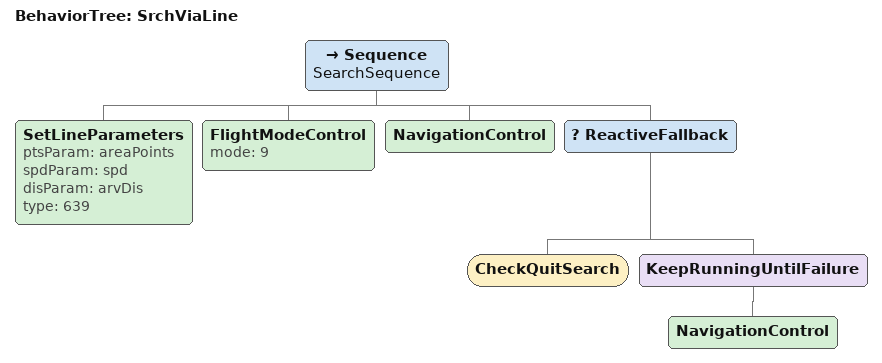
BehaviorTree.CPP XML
<?xml version="1.0" encoding="UTF-8"?>
<root BTCPP_format="4" main_tree_to_execute="SrchViaLine">
    <BehaviorTree ID="SrchViaLine">
        <Sequence name="SearchSequence">
            <!-- 设置搜索区域参数 -->
            <SetLineParameters ptsParam="areaPoints" spdParam="spd" disParam="arvDis" type="639" />

            <!-- 进入OFFBOARD模式 -->
            <FlightModeControl mode="9" />

            <!-- 执行导航控制 -->
            <NavigationControl />

            <!-- 持续搜索直到退出条件满足 -->
            <ReactiveFallback>
                <CheckQuitSearch />
                <KeepRunningUntilFailure>
                    <NavigationControl />
                </KeepRunningUntilFailure>
            </ReactiveFallback>
        </Sequence>
    </BehaviorTree>
</root>
